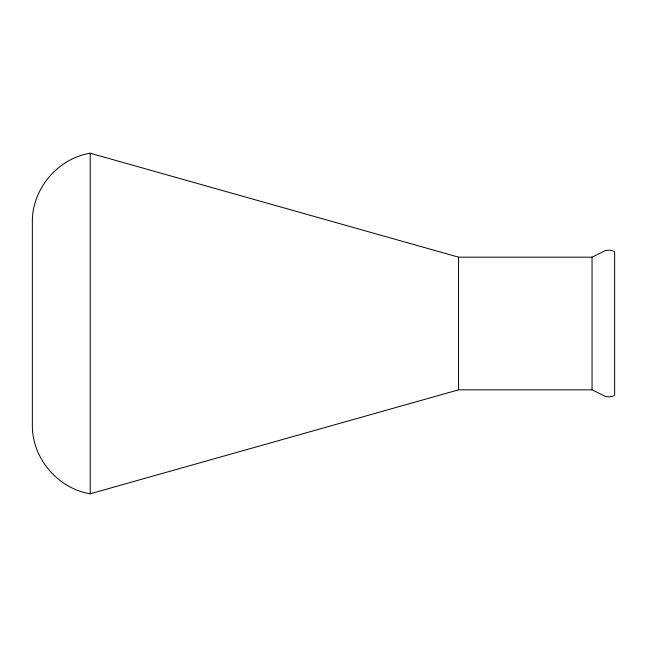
<?xml version="1.0" encoding="UTF-8"?>
<svg xmlns="http://www.w3.org/2000/svg" width="647" height="647" viewBox="0 0 647 647"><rect width="100%" height="100%" fill="white"/><g stroke="black" fill="none" stroke-linecap="round" stroke-linejoin="round"><path stroke-width="0.97" d="M613.712 395.835L609.692 396.821L605.568 396.49L592.045 389.834L458.545 389.834L90.216 493.782C57.591 488.509 31.84 457.801 32.35 424.764L32.35 222.236C31.84 189.199 57.591 158.491 90.216 153.218L458.545 257.166L592.045 257.166L605.568 250.51L609.692 250.179L613.712 251.165M614.65 251.61L614.65 395.39M592.045 257.166L592.045 389.834M458.545 257.166L458.545 389.834M90.216 153.218L90.216 493.782"/></g></svg>
